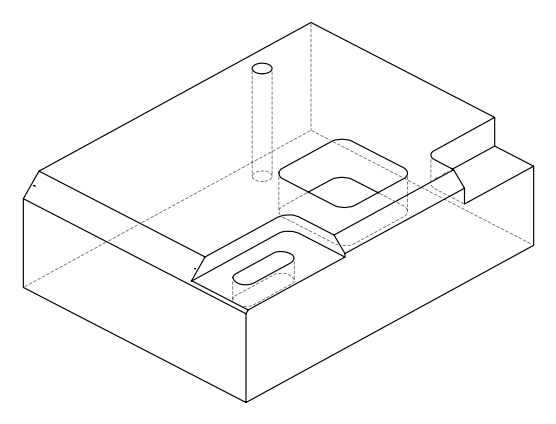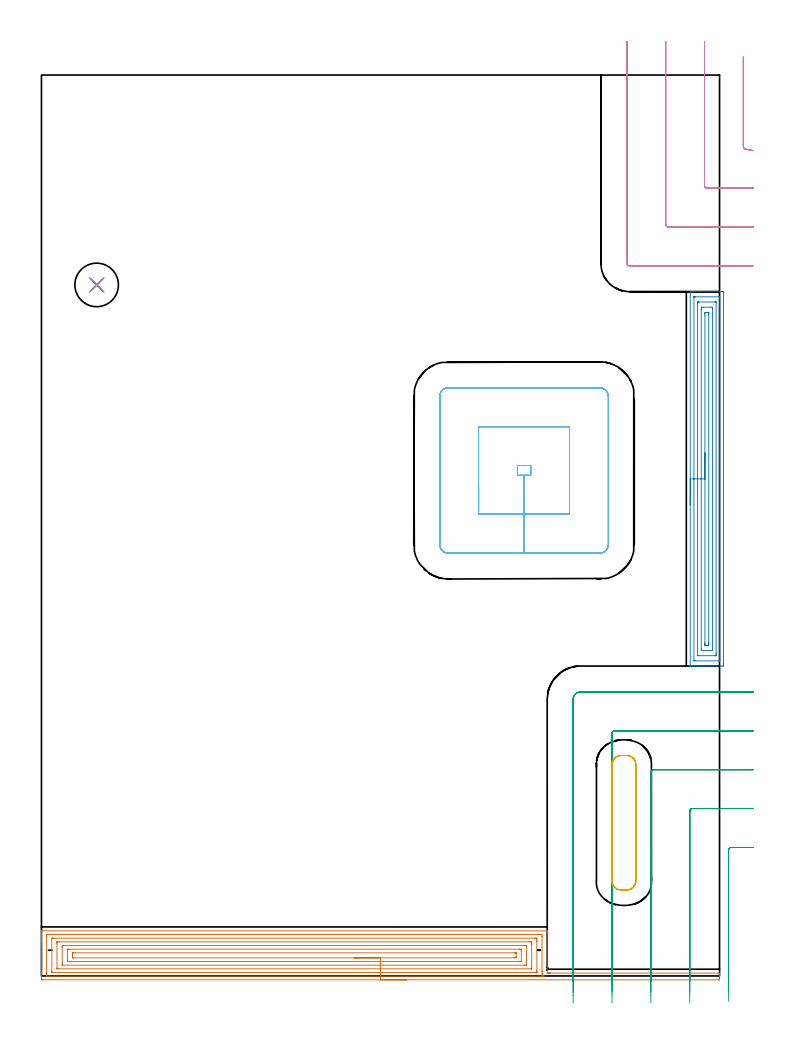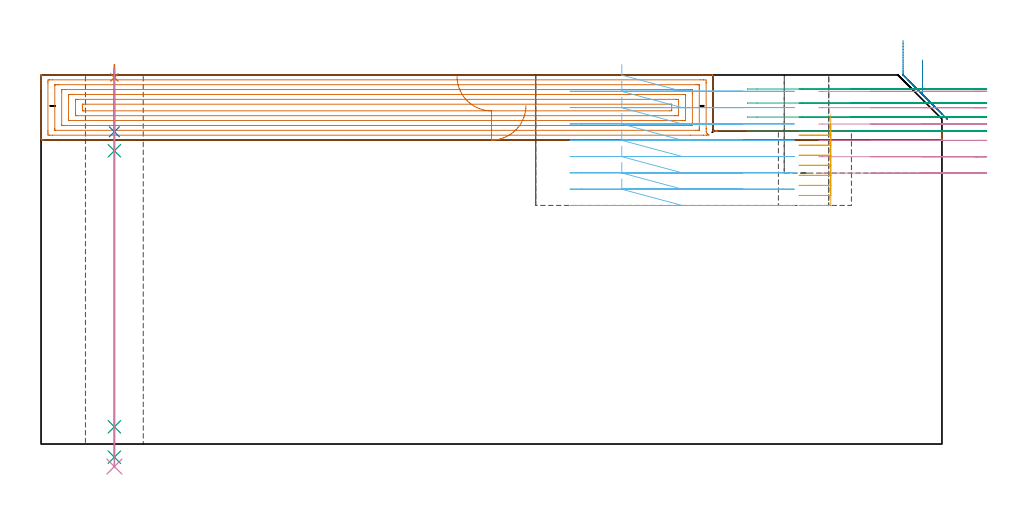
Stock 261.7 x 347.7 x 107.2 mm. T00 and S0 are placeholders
(PLAN: 10 operations, 7 tool changes, 40.3 min)
(1 AREA_MILL | FG_CHAMFER_SURFACE | UGT0205_001 | 11.79 min | 44895 mm3)
(2 AREA_MILL_1 | FG_CHAMFER_SURFACE_1 | UGT0205_001 | 6.02 min | 12952 mm3)
(3 MILL_CORNER_NOTCH_RECTANGULAR | CORNER_NOTCH_RECTANGULAR | UGT0201_094 | Follow Part, ap 5, ae 75% | 5.45 min | 118701 mm3)
(4 MILL_CORNER_NOTCH_RECTANGULAR_1 | CORNER_NOTCH_RECTANGULAR_1 | UGT0201_094 | Follow Part, ap 5, ae 75% | 4.82 min | 107847 mm3)
(5 MILL_RECTANGULAR_POCKET | POCKET_RECTANGULAR_STRAIGHT | NXT0201_011 | Follow Part, ap 3, ae 75% | 2.63 min | 27588 mm3)
(6 MILL_RECTANGULAR_POCKET_1 | POCKET_RECTANGULAR_STRAIGHT_1 | UGT0201_094 | Follow Part, ap 5, ae 75% | 8.48 min | 264574 mm3)
(7 SPOT_DRILL | STEP1HOLE | NXT0321_9005460120000 | 0.03 min | 20 mm3)
(8 DRILL_BLIND_HOLE_INTO_CENTER | STEP1HOLE | NXT0301_081 | 0.08 min | 1402 mm3)
(9 GUN_DRILL_THROUGH_HOLE | STEP1HOLE | UGT0307_007 | 0.54 min | 7197 mm3)
(10 DRILL_TO_ENLARGE_THROUGH_HOLE | STEP1HOLE | UGT0301_291 | 0.46 min | 15107 mm3)
(TOOL UGT0205_001 | Chamfer Mill 20 x 3 x 45 deg. | D20 FL50 Z2)
(TOOL UGT0201_094 | End mill 20 mm | D20 FL38 Z4)
(TOOL NXT0201_011 | ENDMILL 12mm [2P460-1200-NA 1630] | D12 FL38 Z6)
(TOOL NXT0321_9005460120000 | NC Spot Drill, 142deg, 12mm, Carbide, Uncoated | D12 PA142 FL30 Z2)
(TOOL NXT0301_081 | Carbide Drill 11mm [860.1-1100-033A1-MM 2214] | D11 PA140 FL55 Z2)
(TOOL UGT0307_007 | Gun Drill 10 mm | D10 PA130 FL24 Z1)
(TOOL UGT0301_291 | Twist Drill 16.8 mm | D16.8 PA118 FL125 Z2)
(OP 1 AREA_MILL)
G17 G21 G94 G90
T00 M6
G54
G17 G0 G90 X140.85 Y-1.5 S1061 M3
G43 Z117.2 H0
Z98.3
G94 G1 X140.812 Z97.428 F250.
X140.698 Z96.563
X140.509 Z95.712
X140.247 Z94.88
X139.913 Z94.074
X139.51 Z93.3
X139.041 Z92.564
X138.51 Z91.872
X137.921 Z91.229
X137.278 Z90.64
X136.586 Z90.108
X135.85 Z89.64
X135.076 Z89.237
X134.27 Z88.903
X133.438 Z88.641
X132.586 Z88.452
X131.722 Z88.338
X130.85 Z88.3
X0.601
X0.266 Y-1.497 Z88.302
X0.01 Y-1.492 Z88.306
X0. Y-1.232 Z88.566
Y13.575 Z103.37
Y14.174 Z103.968
Y14.755 Z104.552
Y15.063 Z104.859
Y15.644 Z105.44
Y15.952 Z105.747
Y16.569 Z106.368
Y17.013 Z106.812
X0.006 Y17.362 Z107.153
X0.01 Y17.397 Z107.188
X0.155 Y17.4 Z107.2
X195.082
X195.191 Y17.395 Z107.191
X195.2 Y17.355 Z107.151
Y1.101 Z90.899
X195.215
X195.799
X195.905 Y1.103 Z90.897
X196.008 Y1.1 Z90.9
X196.009 Z90.898
X196.013 Y1.107 Z90.886
X196.016 Y1.106
X196.022 Y1.1 Z90.897
X196.023
X196.04 Z90.9
X196.069
X196.073 Y1.102 Z90.895
X196.079 Y1.107 Z90.887
X196.088 Y1.105 Z90.892
X196.102 Y1.1 Z90.9
X196.127
X196.128 Y1.101 Z90.897
X196.133 Y1.107 Z90.885
X196.144 Y1.104 Z90.892
X196.158 Y1.1 Z90.9
X196.183 Y1.099 Z90.899
Y1.101 Z90.896
X196.186 Y1.107 Z90.885
X196.2 Z90.886
X196.421 Y1.1 Z90.9
X261.545
X261.69 Y1.097 Z90.888
X261.697 Y1.01 Z90.802
X261.7 Y0.918 Z90.717
Y0.22 Z90.02
Y-0.324 Z89.475
Y-0.941 Z88.855
Y-1.249 Z88.547
X261.698 Y-1.491 Z88.305
X261.545 Y-1.496 Z88.304
X261.265 Y-1.5 Z88.3
X130.85
Y-0.086 Z89.714
X3.311
X2.417 Y-0.084 Z89.716
X2.385 Y-0.082 Z89.718
X2.01 Y-0.052 Z89.748
X2.003 Y0.329 Z90.129
X2.001 Y0.837 Z90.637
X2. Y1.221 Z91.021
X2.001 Y15.063 Z104.863
X2.002 Y15.444 Z105.244
X2.01 Y15.952 Z105.752
X2.354 Y15.983 Z105.783
X2.385 Y15.984 Z105.784
X3.243 Y15.986 Z105.786
X191.48
X192.373 Y15.985 Z105.785
X192.406 Y15.984 Z105.784
X193.19 Y15.952 Z105.752
X193.199 Y15.162 Z104.962
X193.2 Y15.063 Z104.863
X193.201 Y1.823 Z91.623
X193.203 Y1.726 Z91.526
X193.227 Y0.908 Z90.708
X193.245 Y0.837 Z90.637
X193.298 Y0.678 Z90.478
X193.462 Y0.415 Z90.215
X193.61 Y0.254 Z90.054
X193.784 Y0.112 Z89.912
X194.025 Y-0.052 Z89.748
X193.33 Y-0.084 Z89.716
X193.298 Y-0.085 Z89.715
X192.44 Y-0.086 Z89.714
X188.591
X130.85
Y1.328 Z91.128
X4.169 Y1.329 Z91.129
X4.036 Y1.33 Z91.13
X4.015 Y1.332 Z91.132
X4.011 Y1.334 Z91.134
X4.007 Y1.355 Z91.155
X4.002 Y1.445 Z91.245
X4. Y1.895 Z91.695
X4.001 Y14.341 Z104.141
X4.007 Y14.511 Z104.311
X4.01 Y14.556 Z104.356
X4.024 Y14.565 Z104.365
X4.07 Y14.567 Z104.367
X4.169 Y14.569 Z104.369
X4.663 Y14.571 Z104.371
X5.061
X190.223
X190.622 Y14.57 Z104.37
X191.12 Y14.567 Z104.367
X191.177 Y14.565 Z104.365
X191.19 Y14.496 Z104.296
X191.196 Y14.174 Z103.974
X191.2 Y13.598 Z103.398
Y13.285 Z103.085
X191.201 Y2.038 Z91.838
X191.202 Y1.726 Z91.526
X191.2 Y1.435 Z91.235
X191.197 Y1.362 Z91.162
X191.193 Y1.335 Z91.135
X191.153 Y1.333 Z91.133
X191.019 Y1.33 Z91.13
X190.622 Y1.329 Z91.129
X190.129 Y1.328 Z91.128
X130.85
Y2.743 Z92.543
X6.718
X6.06 Y2.746 Z92.546
X6.023 Y2.748 Z92.548
X6.01 Y2.75 Z92.55
X6.008 Y2.77 Z92.57
X6.003 Y2.868 Z92.668
X6.001 Y3.064 Z92.864
X6. Y12.349 Z102.149
X6.001 Y12.817 Z102.617
X6.004 Y13.028 Z102.828
X6.009 Y13.132 Z102.932
X6.012 Y13.151 Z102.951
X6.031 Y13.153 Z102.953
X6.083 Y13.155 Z102.955
X6.846 Y13.157 Z102.957
X6.973
X188.073
X188.838 Y13.156 Z102.956
X188.968 Y13.155 Z102.955
X189.171 Y13.15 Z102.95
X189.19 Y13.084 Z102.884
X189.196 Y12.927 Z102.727
X189.199 Y12.396 Z102.196
X189.2 Y12.035 Z101.835
X189.199 Y3.504 Z93.304
X189.198 Y3.145 Z92.945
X189.19 Y2.783 Z92.583
X189.187 Y2.749 Z92.549
X189.171 Y2.747 Z92.547
X189.124 Y2.745 Z92.545
X189.029 Y2.743 Z92.543
X188.838
X130.85
Y4.157 Z93.957
X8.234
X8.107 Y4.158 Z93.958
X8.024 Y4.162 Z93.962
X8.008 Y4.164 Z93.964
X8.005 Y4.168 Z93.968
X8.003 Y4.184 Z93.984
X8.001 Y4.393 Z94.193
X8. Y5.021 Z94.821
Y11.245 Z101.045
X8.003 Y11.506 Z101.306
X8.007 Y11.663 Z101.463
X8.01 Y11.735 Z101.535
X8.155 Y11.738 Z101.538
X8.394 Y11.742 Z101.542
X8.63 Y11.743 Z101.543
X9.285
X186.817
X187.053 Y11.741 Z101.541
X187.132 Y11.739 Z101.539
X187.186 Y11.736 Z101.536
X187.191 Y11.652 Z101.452
X187.197 Y11.506 Z101.306
X187.199 Y11.361 Z101.161
Y4.249 Z94.049
X187.194 Y4.199 Z93.999
X187.19 Y4.166 Z93.966
X187.17 Y4.164 Z93.964
X187.053 Y4.161 Z93.961
X186.398 Y4.157 Z93.957
X186.161
X130.85
Y5.571 Z95.371
X10.414 Y5.572 Z95.372
X10.123 Y5.573 Z95.373
X10.046 Y5.576 Z95.376
X10.014 Y5.578 Z95.378
X10.01 Y5.594 Z95.394
X10.003 Y5.692 Z95.492
X10.001 Y6.172 Z95.972
X10. Y6.584 Z96.384
Y9.728 Z99.528
X10.002 Y10.139 Z99.939
X10.007 Y10.278 Z100.078
X10.01 Y10.322 Z100.122
X10.038 Y10.324 Z100.124
X10.113 Y10.326 Z100.126
X10.414 Y10.328 Z100.128
X10.704 Y10.329 Z100.129
X184.377 Y10.328 Z100.128
X184.668 Y10.327 Z100.127
X185.094 Y10.322 Z100.122
X185.19 Y10.32 Z100.12
X185.2 Y9.728 Z99.528
X185.199 Y5.659 Z95.459
X185.197 Y5.608 Z95.408
X185.193 Y5.583 Z95.383
X185.189 Y5.578 Z95.378
X185.18 Y5.576 Z95.376
X184.978 Y5.573 Z95.373
X184.377 Y5.571 Z95.371
X184.088
X130.85
Y6.985 Z96.785
X12.273 Y6.986 Z96.786
X12.198 Y6.988 Z96.788
X12.123 Y6.992 Z96.792
X12.01 Y7.001 Z96.801
X12.007 Y7.061 Z96.861
X12.002 Y7.257 Z97.057
X12. Y7.95 Z97.75
Y8.147 Z97.947
X12.004 Y8.839 Z98.639
X12.007 Y8.888 Z98.688
X12.01 Y8.906 Z98.706
X12.047 Y8.909 Z98.709
X12.124 Y8.913 Z98.713
X12.198 Y8.914 Z98.714
X13.015 Y8.915 Z98.715
X182.669 Y8.914 Z98.714
X182.82 Y8.913 Z98.713
X183.123 Y8.909 Z98.709
X183.192 Y8.906 Z98.706
X183.194 Y8.9 Z98.7
X183.197 Y8.879 Z98.679
X183.199 Y8.839 Z98.639
X183.198 Y7.347 Z97.147
X183.192 Y7.061 Z96.861
X183.19 Y6.992 Z96.792
X182.669 Y6.985 Z96.785
X130.85
X129.978 Z96.823
X129.113 Z96.937
X128.262 Z97.126
X127.43 Z97.388
X126.624 Z97.722
X125.85 Z98.125
X125.114 Z98.594
X124.422 Z99.125
X123.779 Z99.714
X123.19 Z100.357
X122.658 Z101.049
X122.19 Z101.785
X121.787 Z102.559
X121.453 Z103.365
X121.191 Z104.197
X121.002 Z105.049
X120.888 Z105.914
X120.85 Z106.785
G0 Z117.2
M5
M2
(OP 2 AREA_MILL_1)
G17 G21 G94 G90
T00 M6
G54
G17 G0 G90 X250.4 Y181.85 S1061 M3
G43 Z117.2 H0
G94 G1 Y181.888 Z116.328 F250.
Y182.002 Z115.463
Y182.191 Z114.612
Y182.453 Z113.78
Y182.787 Z112.974
Y183.19 Z112.2
Y183.658 Z111.464
Y184.19 Z110.772
Y184.779 Z110.129
Y185.422 Z109.54
Y186.114 Z109.008
Y186.85 Z108.54
Y187.624 Z108.137
Y188.43 Z107.803
Y189.262 Z107.541
Y190.113 Z107.352
Y190.978 Z107.238
Y191.85 Z107.2
Y263.969
X250.403 Y264.09 Z107.188
X250.443 Y264.093 Z107.149
X250.754 Y264.1 Z106.845
X251.368 Z106.231
X251.893 Z105.702
X253.94 Z103.657
X254.57 Z103.025
X262.599 Z94.998
X262.916 Y264.098 Z94.681
X263.191 Y264.09 Z94.405
X263.199 Y263.815 Z94.399
X263.2 Y120.467 Z94.4
X263.198 Y120.176 Z94.402
X263.191 Y119.607 Z94.405
X263.173 Y119.603 Z94.424
X262.599 Y119.6 Z94.998
X254.57 Z103.025
X253.94 Z103.657
X253.678 Z103.919
X251.893 Z105.702
X251.368 Z106.23
X251.001 Z106.598
X250.754 Z106.845
X250.445 Y119.603 Z107.147
X250.415 Y119.605 Z107.176
X250.403 Y119.609 Z107.188
X250.4 Y119.731 Z107.2
Y191.85
X251.814 Z105.786
X251.815 Y261.901 Z105.785
X251.819 Y262.058 Z105.781
X251.822 Y262.092 Z105.778
X251.827 Y262.095 Z105.773
X251.849 Y262.098 Z105.751
X251.893 Y262.099 Z105.707
X252.428 Y262.1 Z105.172
X261.35 Y262.099 Z96.25
X261.707 Y262.093 Z95.893
X261.756 Y262.09 Z95.844
X261.779 Y262.078 Z95.821
X261.782 Y261.979 Z95.818
X261.785 Y261.822 Z95.815
Y121.799
X261.781 Y121.642 Z95.819
X261.778 Y121.608 Z95.822
X261.773 Y121.605 Z95.827
X261.751 Y121.602 Z95.849
X261.707 Y121.6 Z95.893
X261.172 Z96.428
X252.25 Y121.601 Z105.35
X251.893 Y121.607 Z105.707
X251.844 Y121.61 Z105.756
X251.821 Y121.622 Z105.779
X251.818 Y121.72 Z105.782
X251.815 Y121.878 Z105.785
X251.814 Y191.85 Z105.786
X253.228 Z104.372
X253.229 Y259.072 Z104.371
X253.23 Y259.519 Z104.37
X253.233 Y259.962 Z104.367
X253.235 Y260.072 Z104.365
X253.241 Y260.09 Z104.359
X253.31 Y260.094 Z104.29
X253.402 Y260.098 Z104.198
X253.54 Y260.1 Z104.06
X253.678 Z103.922
X259.923 Z97.677
X260.06 Y260.098 Z97.54
X260.336 Y260.092 Z97.264
X260.367 Y260.09 Z97.233
X260.368 Y260.086 Z97.232
X260.37 Y260.066 Z97.23
X260.371 Y260.026 Z97.229
X260.372 Y259.962 Z97.228
X260.371 Y124.628 Z97.229
X260.37 Y124.181 Z97.23
X260.367 Y123.738 Z97.233
X260.365 Y123.628 Z97.235
X260.359 Y123.61 Z97.241
X260.29 Y123.606 Z97.31
X260.198 Y123.602 Z97.402
X260.06 Y123.6 Z97.54
X259.923 Z97.677
X253.678 Z103.922
X253.54 Y123.602 Z104.06
X253.264 Y123.608 Z104.336
X253.233 Y123.61 Z104.367
X253.232 Y123.614 Z104.368
X253.23 Y123.634 Z104.37
X253.229 Y123.674 Z104.371
X253.228 Y123.738 Z104.372
Y191.85
X254.643 Z102.957
Y257.291
X254.659 Y258.093 Z102.941
X255.462 Y258.1 Z102.138
X258.22 Z99.38
X258.943 Y258.09 Z98.657
X258.957 Y257.364 Z98.643
Y126.409
X258.941 Y125.607 Z98.659
X258.138 Y125.6 Z99.462
X255.38 Z102.22
X254.657 Y125.61 Z102.943
X254.643 Y126.336 Z102.957
Y191.85
X256.057 Z101.543
Y254.917
X256.058 Y255.511 Z101.542
X256.06 Y255.804 Z101.54
X256.066 Y256.09 Z101.534
X256.354 Y256.095 Z101.246
X256.656 Y256.099 Z100.944
X257.246 Z100.354
X257.443 Y256.098 Z100.157
X257.514 Y256.094 Z100.086
X257.53 Y256.091 Z100.07
X257.536 Y256.074 Z100.064
X257.539 Y256.004 Z100.061
X257.542 Y255.807 Z100.058
X257.543 Y255.511 Z100.057
Y255.214
Y128.783
X257.542 Y128.189 Z100.058
X257.54 Y127.896 Z100.06
X257.534 Y127.61 Z100.066
X257.246 Y127.605 Z100.354
X256.944 Y127.601 Z100.656
X256.354 Z101.246
X256.157 Y127.602 Z101.443
X256.086 Y127.606 Z101.514
X256.07 Y127.609 Z101.53
X256.064 Y127.626 Z101.536
X256.061 Y127.695 Z101.539
X256.058 Y127.893 Z101.542
X256.057 Y128.189 Z101.543
Y128.486
Y191.85
Y192.722 Z101.581
Y193.586 Z101.695
Y194.438 Z101.884
Y195.27 Z102.146
Y196.076 Z102.48
Y196.85 Z102.883
Y197.586 Z103.352
Y198.278 Z103.883
Y198.921 Z104.472
Y199.51 Z105.115
Y200.041 Z105.807
Y200.51 Z106.543
Y200.913 Z107.317
Y201.247 Z108.123
Y201.509 Z108.955
Y201.698 Z109.807
Y201.812 Z110.672
Y201.85 Z111.543
G0 Z117.2
M5
M2
(OP 3 MILL_CORNER_NOTCH_RECTANGULAR)
G17 G21 G94 G90
T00 M6
G54
G17 G0 G90 X274.7 Y49.6 S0 M3
G43 Z117.2 H0
Z103.125
G94 G1 X271.7 F250.
X266.194 F500.
G3 X265.2 Y48.606 R1.
G1 Y1.732
Y-1.268 F250.
G0 Z117.2
X274.7 Y64.6
Z103.125
G1 X271.7
X251.195 F500.
G3 X250.2 Y63.605 R1.
G1 Y1.1
Y-1.9 F250.
G0 Z117.2
X274.7 Y79.6
Z103.125
G1 X271.7
X236.195 F500.
G3 X235.2 Y78.605 R1.
G1 Y1.1
Y-1.9 F250.
G0 Z117.2
X274.7 Y94.6
Z103.125
G1 X271.7
X221.196 F500.
G3 X220.2 Y93.604 R1.
G1 Y1.1
Y-1.9 F250.
G0 Z117.2
X274.7 Y109.6
Z103.125
G1 X271.7
X208. F500.
G3 X205.2 Y106.8 R2.8
G1 Y1.1
Y-1.9 F250.
G0 Z117.2
X274.7 Y49.6
Z99.05
G1 X271.7
X266.194 F500.
G3 X265.2 Y48.606 R1.
G1 Y1.382
Y-1.618 F250.
G0 Z117.2
X274.7 Y64.6
Z99.05
G1 X271.7
X251.195 F500.
G3 X250.2 Y63.605 R1.
G1 Y0.75
Y-2.25 F250.
G0 Z117.2
X274.7 Y79.6
Z99.05
G1 X271.7
X236.195 F500.
G3 X235.2 Y78.605 R1.
G1 Y0.75
Y-2.25 F250.
G0 Z117.2
X274.7 Y94.6
Z99.05
G1 X271.7
X221.195 F500.
G3 X220.2 Y93.605 R1.
G1 Y0.75
Y-2.25 F250.
G0 Z117.2
X274.7 Y109.6
Z99.05
G1 X271.7
X208. F500.
G3 X205.2 Y106.8 R2.8
G1 Y0.75
Y-2.25 F250.
G0 Z117.2
X274.7 Y49.6
Z94.975
G1 X271.7
X266.194 F500.
G3 X265.2 Y48.606 R1.
G1 Y-2.693
Y-5.693 F250.
G0 Z117.2
X274.7 Y64.6
Z94.975
G1 X271.7
X251.195 F500.
G3 X250.2 Y63.605 R1.
G1 Y-3.325
Y-6.325 F250.
G0 Z117.2
X274.7 Y79.6
Z94.975
G1 X271.7
X236.195 F500.
G3 X235.2 Y78.605 R1.
G1 Y-3.325
Y-6.325 F250.
G0 Z117.2
X274.7 Y94.6
Z94.975
G1 X271.7
X221.195 F500.
G3 X220.2 Y93.605 R1.
G1 Y-3.325
Y-6.325 F250.
G0 Z117.2
X274.7 Y109.6
Z94.975
G1 X271.7
X208. F500.
G3 X205.2 Y106.8 R2.8
G1 Y-3.325
Y-6.325 F250.
G0 Z117.2
X274.7 Y49.6
Z90.9
G1 X271.7
X266.194 F500.
G3 X265.2 Y48.606 R1.
G1 Y-6.766
Y-9.766 F250.
G0 Z117.2
X274.7 Y64.6
Z90.9
G1 X271.7
X251.195 F500.
G3 X250.2 Y63.605 R1.
G1 Y-7.399
Y-10.399 F250.
G0 Z117.2
X274.7 Y79.6
Z90.9
G1 X271.7
X236.195 F500.
G3 X235.2 Y78.605 R1.
G1 Y-7.399
Y-10.399 F250.
G0 Z117.2
X274.7 Y94.6
Z90.9
G1 X271.7
X221.195 F500.
G3 X220.2 Y93.605 R1.
G1 Y-7.399
Y-10.399 F250.
G0 Z117.2
X274.7 Y109.6
Z90.9
G1 X271.7
X208. F500.
G3 X205.2 Y106.8 R2.8
G1 Y-7.399
Y-10.399 F250.
G0 Z117.2
M5
M2
(OP 4 MILL_CORNER_NOTCH_RECTANGULAR_1)
G17 G21 G94 G90
T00 M6
G54
G17 G0 G90 X270.9 Y354.619 S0 M3
G43 Z117.2 H0
Z102.45
G94 G1 Y351.619 F250.
Y320.095 F500.
G3 X271.7 Y319.12 R1.
G1 X274.639 Y318.52 F250.
G0 Z117.2
X255.9 Y360.7
Z102.45
G1 Y357.7
Y305.095 F500.
G3 X256.895 Y304.1 R1.
G1 X271.7
X274.7 F250.
G0 Z117.2
X240.9 Y360.7
Z102.45
G1 Y357.7
Y290.096 F500.
G3 X241.896 Y289.1 R1.
G1 X271.7
X274.7 F250.
G0 Z117.2
X225.9 Y360.7
Z102.45
G1 Y357.7
Y275.096 F500.
G3 X226.896 Y274.1 R1.
G1 X271.7
X274.7 F250.
G0 Z117.2
X270.9 Y354.619
Z97.7
G1 Y351.619
Y320.094 F500.
G3 X271.7 Y319.12 R1.
G1 X274.639 Y318.52 F250.
G0 Z117.2
X255.9 Y360.7
Z97.7
G1 Y357.7
Y305.095 F500.
G3 X256.895 Y304.1 R1.
G1 X271.7
X274.7 F250.
G0 Z117.2
X240.9 Y360.7
Z97.7
G1 Y357.7
Y290.095 F500.
G3 X241.895 Y289.1 R1.
G1 X271.7
X274.7 F250.
G0 Z117.2
X225.9 Y360.7
Z97.7
G1 Y357.7
Y275.096 F500.
G3 X226.896 Y274.1 R1.
G1 X271.7
X274.7 F250.
G0 Z117.2
X270.9 Y354.619
Z92.95
G1 Y351.619
Y320.095 F500.
G3 X271.7 Y319.12 R1.
G1 X274.639 Y318.52 F250.
G0 Z117.2
X255.9 Y360.7
Z92.95
G1 Y357.7
Y305.095 F500.
G3 X256.895 Y304.1 R1.
G1 X271.7
X274.7 F250.
G0 Z117.2
X240.9 Y360.7
Z92.95
G1 Y357.7
Y290.096 F500.
G3 X241.896 Y289.1 R1.
G1 X271.7
X274.7 F250.
G0 Z117.2
X225.9 Y360.7
Z92.95
G1 Y357.7
Y275.096 F500.
G3 X226.896 Y274.1 R1.
G1 X271.7
X274.7 F250.
G0 Z117.2
X270.9 Y354.619
Z88.2
G1 Y351.619
Y320.094 F500.
G3 X271.7 Y319.12 R1.
G1 X274.639 Y318.52 F250.
G0 Z117.2
X255.9 Y360.7
Z88.2
G1 Y357.7
Y305.095 F500.
G3 X256.895 Y304.1 R1.
G1 X271.7
X274.7 F250.
G0 Z117.2
X240.9 Y360.7
Z88.2
G1 Y357.7
Y290.095 F500.
G3 X241.895 Y289.1 R1.
G1 X271.7
X274.7 F250.
G0 Z117.2
X225.9 Y360.7
Z88.2
G1 Y357.7
Y275.096 F500.
G3 X226.896 Y274.1 R1.
G1 X271.7
X274.7 F250.
G0 Z117.2
X270.9 Y354.619
Z83.45
G1 Y351.619
Y320.094 F500.
G3 X271.7 Y319.12 R1.
G1 X274.639 Y318.52 F250.
G0 Z117.2
X255.9 Y360.7
Z83.45
G1 Y357.7
Y305.095 F500.
G3 X256.895 Y304.1 R1.
G1 X271.7
X274.7 F250.
G0 Z117.2
X240.9 Y360.7
Z83.45
G1 Y357.7
Y290.095 F500.
G3 X241.895 Y289.1 R1.
G1 X271.7
X274.7 F250.
G0 Z117.2
X225.9 Y360.7
Z83.45
G1 Y357.7
Y275.096 F500.
G3 X226.896 Y274.1 R1.
G1 X271.7
X274.7 F250.
G0 Z117.2
X270.9 Y354.619
Z78.7
G1 Y351.619
Y320.094 F500.
G3 X271.7 Y319.12 R1.
G1 X274.639 Y318.52 F250.
G0 Z117.2
X255.9 Y360.7
Z78.7
G1 Y357.7
Y305.095 F500.
G3 X256.895 Y304.1 R1.
G1 X271.7
X274.7 F250.
G0 Z117.2
X240.9 Y360.7
Z78.7
G1 Y357.7
Y290.095 F500.
G3 X241.895 Y289.1 R1.
G1 X271.7
X274.7 F250.
G0 Z117.2
X225.9 Y360.7
Z78.7
G1 Y357.7
Y275.096 F500.
G3 X226.896 Y274.1 R1.
G1 X271.7
X274.7 F250.
G0 Z117.2
M5
M2
(OP 5 MILL_RECTANGULAR_POCKET)
G17 G21 G94 G90
T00 M6
G54
G17 G0 G90 X229.4 Y37.074 S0 M3
G43 Z117.2 H1
Z95.623
G94 G1 Y59.15 Z89.708 F250.
Y81.6 F500.
G3 X225.9 Y85.1 R3.5
G1 X223.7
G3 X220.2 Y81.6 R3.5
G1 Y36.7
G3 X223.7 Y33.2 R3.5
G1 X225.9
G3 X229.4 Y36.7 R3.5
G1 Y59.15
Y60.15
G0 Y37.074 Z92.708
G1 Y59.15 Z86.792 F250.
Y81.6 F500.
G3 X225.9 Y85.1 R3.5
G1 X223.7
G3 X220.2 Y81.6 R3.5
G1 Y36.7
G3 X223.7 Y33.2 R3.5
G1 X225.9
G3 X229.4 Y36.7 R3.5
G1 Y59.15
Y60.15
G0 Y37.074 Z89.792
G1 Y59.15 Z83.877 F250.
Y81.6 F500.
G3 X225.9 Y85.1 R3.5
G1 X223.7
G3 X220.2 Y81.6 R3.5
G1 Y36.7
G3 X223.7 Y33.2 R3.5
G1 X225.9
G3 X229.4 Y36.7 R3.5
G1 Y59.15
Y60.15
G0 Y37.074 Z86.877
G1 Y59.15 Z80.962 F250.
Y81.6 F500.
G3 X225.9 Y85.1 R3.5
G1 X223.7
G3 X220.2 Y81.6 R3.5
G1 Y36.7
G3 X223.7 Y33.2 R3.5
G1 X225.9
G3 X229.4 Y36.7 R3.5
G1 Y59.15
Y60.15
G0 Y37.074 Z83.962
G1 Y59.15 Z78.046 F250.
Y81.6 F500.
G3 X225.9 Y85.1 R3.5
G1 X223.7
G3 X220.2 Y81.6 R3.5
G1 Y36.7
G3 X223.7 Y33.2 R3.5
G1 X225.9
G3 X229.4 Y36.7 R3.5
G1 Y59.15
Y60.15
G0 Y37.074 Z81.046
G1 Y59.15 Z75.131 F250.
Y81.6 F500.
G3 X225.9 Y85.1 R3.5
G1 X223.7
G3 X220.2 Y81.6 R3.5
G1 Y36.7
G3 X223.7 Y33.2 R3.5
G1 X225.9
G3 X229.4 Y36.7 R3.5
G1 Y59.15
Y60.15
G0 Y37.074 Z78.131
G1 Y59.15 Z72.215 F250.
Y81.6 F500.
G3 X225.9 Y85.1 R3.5
G1 X223.7
G3 X220.2 Y81.6 R3.5
G1 Y36.7
G3 X223.7 Y33.2 R3.5
G1 X225.9
G3 X229.4 Y36.7 R3.5
G1 Y59.15
Y60.15
G0 Y37.074 Z75.215
G1 Y59.15 Z69.3 F250.
Y81.6 F500.
G3 X225.9 Y85.1 R3.5
G1 X223.7
G3 X220.2 Y81.6 R3.5
G1 Y36.7
G3 X223.7 Y33.2 R3.5
G1 X225.9
G3 X229.4 Y36.7 R3.5
G1 Y59.15
Y60.15
G0 Z117.2
M5
M2
(OP 6 MILL_RECTANGULAR_POCKET_1)
G17 G21 G94 G90
T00 M6
G54
G17 G0 G90 X168.7 Y189.527 S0 M3
G43 Z117.2 H0
Z110.2
G94 G1 Y178.2 Z107.165 F250.
X186.25 Z102.462
Y193.2
X188.8 F500.
Y197.
X183.7
Y193.2
X186.25
Y178.2
X203.8
Y212.
X168.7
Y178.2
X186.25
Y163.2
X215.5
G3 X218.8 Y166.5 R3.3
G1 Y223.7
G3 X215.5 Y227. R3.3
G1 X157.
G3 X153.7 Y223.7 R3.3
G1 Y166.5
G3 X157. Y163.2 R3.3
G1 X186.25
X187.25
G0 X168.7 Y189.527 Z105.462
G1 Y178.2 Z102.427 F250.
X186.25 Z97.725
Y193.2
X188.8 F500.
Y197.
X183.7
Y193.2
X186.25
Y178.2
X203.8
Y212.
X168.7
Y178.2
X186.25
Y163.2
X215.5
G3 X218.8 Y166.5 R3.3
G1 Y223.7
G3 X215.5 Y227. R3.3
G1 X157.
G3 X153.7 Y223.7 R3.3
G1 Y166.5
G3 X157. Y163.2 R3.3
G1 X186.25
X187.25
G0 X168.7 Y189.527 Z100.725
G1 Y178.2 Z97.69 F250.
X186.25 Z92.987
Y193.2
X188.8 F500.
Y197.
X183.7
Y193.2
X186.25
Y178.2
X203.8
Y212.
X168.7
Y178.2
X186.25
Y163.2
X215.5
G3 X218.8 Y166.5 R3.3
G1 Y223.7
G3 X215.5 Y227. R3.3
G1 X157.
G3 X153.7 Y223.7 R3.3
G1 Y166.5
G3 X157. Y163.2 R3.3
G1 X186.25
X187.25
G0 X168.7 Y189.527 Z95.987
G1 Y178.2 Z92.952 F250.
X186.25 Z88.25
Y193.2
X188.8 F500.
Y197.
X183.7
Y193.2
X186.25
Y178.2
X203.8
Y212.
X168.7
Y178.2
X186.25
Y163.2
X215.5
G3 X218.8 Y166.5 R3.3
G1 Y223.7
G3 X215.5 Y227. R3.3
G1 X157.
G3 X153.7 Y223.7 R3.3
G1 Y166.5
G3 X157. Y163.2 R3.3
G1 X186.25
X187.25
G0 X168.7 Y189.527 Z91.25
G1 Y178.2 Z88.215 F250.
X186.25 Z83.512
Y193.2
X188.8 F500.
Y197.
X183.7
Y193.2
X186.25
Y178.2
X203.8
Y212.
X168.7
Y178.2
X186.25
Y163.2
X215.5
G3 X218.8 Y166.5 R3.3
G1 Y223.7
G3 X215.5 Y227. R3.3
G1 X157.
G3 X153.7 Y223.7 R3.3
G1 Y166.5
G3 X157. Y163.2 R3.3
G1 X186.25
X187.25
G0 X168.7 Y189.527 Z86.512
G1 Y178.2 Z83.477 F250.
X186.25 Z78.775
Y193.2
X188.8 F500.
Y197.
X183.7
Y193.2
X186.25
Y178.2
X203.8
Y212.
X168.7
Y178.2
X186.25
Y163.2
X215.5
G3 X218.8 Y166.5 R3.3
G1 Y223.7
G3 X215.5 Y227. R3.3
G1 X157.
G3 X153.7 Y223.7 R3.3
G1 Y166.5
G3 X157. Y163.2 R3.3
G1 X186.25
X187.25
G0 X168.7 Y189.527 Z81.775
G1 Y178.2 Z78.74 F250.
X186.25 Z74.037
Y193.2
X188.8 F500.
Y197.
X183.7
Y193.2
X186.25
Y178.2
X203.8
Y212.
X168.7
Y178.2
X186.25
Y163.2
X215.5
G3 X218.8 Y166.5 R3.3
G1 Y223.7
G3 X215.5 Y227. R3.3
G1 X157.
G3 X153.7 Y223.7 R3.3
G1 Y166.5
G3 X157. Y163.2 R3.3
G1 X186.25
X187.25
G0 X168.7 Y189.527 Z77.037
G1 Y178.2 Z74.003 F250.
X186.25 Z69.3
Y193.2
X188.8 F500.
Y197.
X183.7
Y193.2
X186.25
Y178.2
X203.8
Y212.
X168.7
Y178.2
X186.25
Y163.2
X215.5
G3 X218.8 Y166.5 R3.3
G1 Y223.7
G3 X215.5 Y227. R3.3
G1 X157.
G3 X153.7 Y223.7 R3.3
G1 Y166.5
G3 X157. Y163.2 R3.3
G1 X186.25
X187.25
G0 Z117.2
M5
M2
(OP 7 SPOT_DRILL)
G17 G21 G94 G90
T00 M6
G54
G17 G0 G90 X21.3 Y266.7 S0 M3
G43 Z117.2 H0
G94 G81 G98 Z106.477 F250. R110.2
G80
M5
M2
(OP 8 DRILL_BLIND_HOLE_INTO_CENTER)
G17 G21 G94 G90
T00 M6
G54
G17 G0 G90 X21.3 Y266.7 S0 M3
G43 Z117.2 H1
G94 G81 G98 Z90.7 F250. R109.2
G80
M5
M2
(OP 9 GUN_DRILL_THROUGH_HOLE)
G17 G21 G94 G90
T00 M6
G54
G17 G0 G90 X21.3 Y266.7 M8
G43 Z117.2 H0
Z103.23
S716 M3
G94 G1 Z85.188 F125. M26
G4 X.084
Z5. F250.
G4 X.084
Z-3.832 F125.
G4 X.084
M5
M9
G0 Z103.23
Z117.2
M2
(OP 10 DRILL_TO_ENLARGE_THROUGH_HOLE)
G17 G21 G94 G90
T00 M6
G54
G17 G0 G90 X21.3 Y266.7 S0 M3
G43 Z117.2 H0
G94 G73 G98 Z-6.547 F250. Q16.25 R109.2
G80
M5
M2
